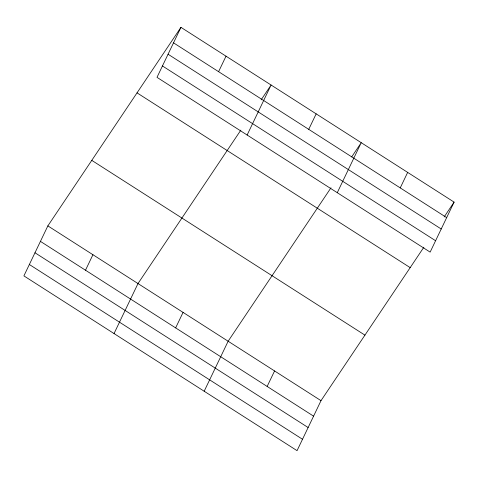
<?xml version="1.0" encoding="UTF-8"?>
<svg xmlns="http://www.w3.org/2000/svg" width="478" height="478" viewBox="0 0 478 478"><rect width="100%" height="100%" fill="white"/><g stroke="black" fill="none" stroke-linecap="round" stroke-linejoin="round"><path stroke-width="0.72" d="M180.947 27.342L156.993 77.346L430.14 252.115L454.1 202.11L180.947 27.342L47.86 225.885L23.9 275.89L297.053 450.658L321.007 400.654L423.855 247.234M85.502 270.219L92.929 254.72M218.595 71.676L226.016 56.177M114.039 333.56L137.999 283.556L240.84 130.136M247.132 135.023L271.086 85.018L261.143 99.848M175.641 327.89L183.068 312.391M308.734 129.353L316.161 113.854M204.178 391.237L228.137 341.232L330.979 187.812M337.271 192.694L361.231 142.689L351.7 156.909M267.148 386.439L274.575 370.94M400.241 187.896L407.662 172.403M444.158 216.946L454.1 202.11M173.526 42.841L446.673 217.609M168.065 54.229L441.218 228.998M162.448 65.958L435.595 240.733M137.031 92.863L410.178 267.632M91.776 160.363L364.929 335.132M47.86 225.885L321.007 400.654M40.433 241.378L313.586 416.153M34.978 252.766L308.131 427.535M29.355 264.501L302.508 439.27"/></g></svg>
